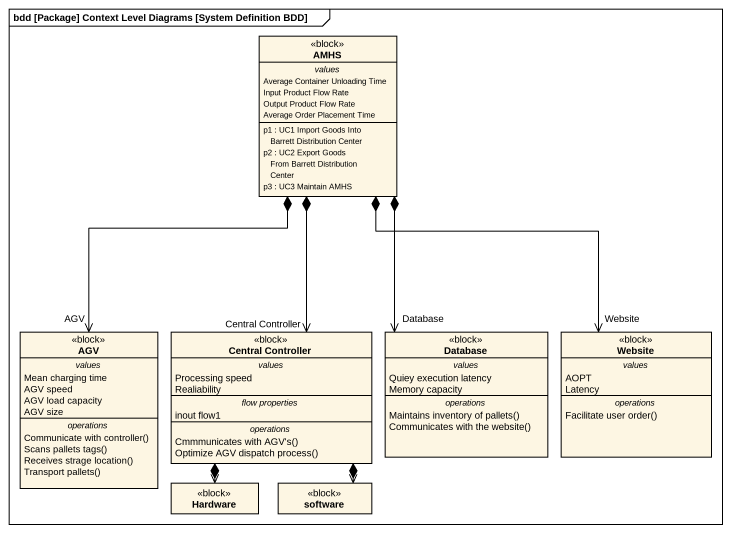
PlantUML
@startuml
mainframe bdd [Package] Context Level Diagrams [System Definition BDD]
hide circle
hide empty members
class AMHS <<block>> {
  -- values --
  Average Container Unloading Time
  Input Product Flow Rate
  Output Product Flow Rate
  Average Order Placement Time
  --
  p1 : UC1 Import Goods Into Barrett Distribution Center
  p2 : UC2 Export Goods From Barrett Distribution Center
  p3 : UC3 Maintain AMHS
}
class AGV <<block>> {
  -- values --
  Mean charging time
  AGV speed
  AGV load capacity
  AGV size
  -- operations --
  Communicate with controller()
  Scans pallets tags()
  Receives strage location()
  Transport pallets()
}
class "Central Controller" as Central_Controller <<block>> {
  -- values --
  Processing speed
  Realiability
  -- flow properties --
  inout flow1
  -- operations --
  Cmmmunicates with AGV's()
  Optimize AGV dispatch process()
}
class "Database" as Database_ <<block>> {
  -- values --
  Quiey execution latency
  Memory capacity
  -- operations --
  Maintains inventory of pallets()
  Communicates with the website()
}
class Website <<block>> {
  -- values --
  AOPT
  Latency
  -- operations --
  Facilitate user order()
}
class Hardware <<block>>
class software <<block>>
AMHS *--> "AGV" AGV
AMHS *--> "Central Controller" Central_Controller
AMHS *--> "Database" Database_
AMHS *--> "Website" Website
Central_Controller *--> Hardware
Central_Controller *--> software
@enduml
